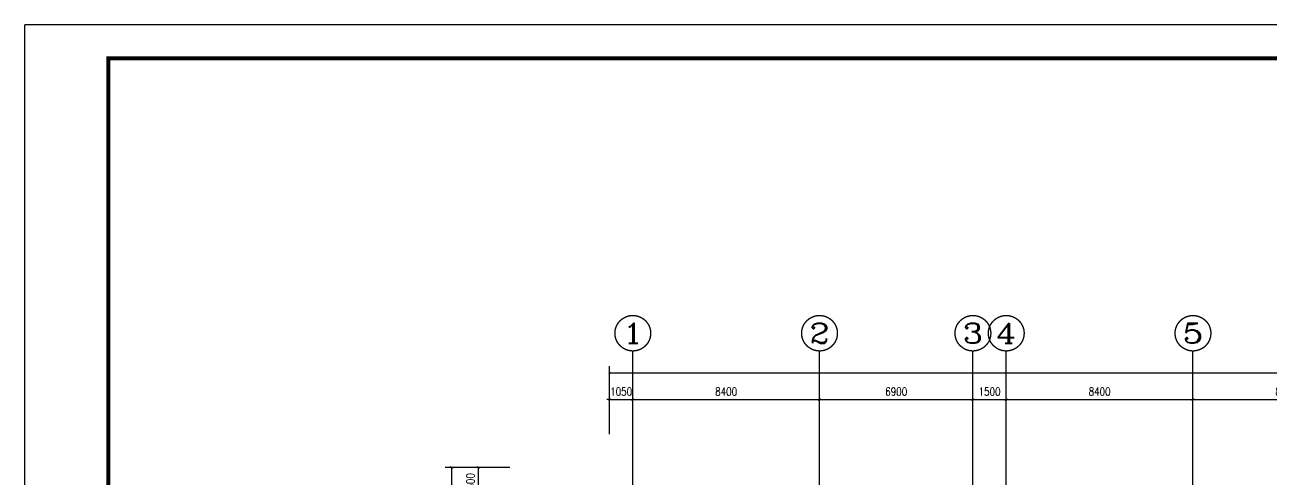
# Model space of a CAD drawing. Extents: x 68709 to 255391, y -65926 to 107615.
# Drawn here: x 68709 to 124770, y 87204 to 107615 of the extents above; entities that cross this region are included whole.
import ezdxf
from ezdxf.enums import TextEntityAlignment as Align
from ezdxf.xclip import XClip

# ---------------------------------------------------------------- set-up
doc = ezdxf.new("R2010")
doc.units = 0
doc.header["$LTSCALE"] = 2000
doc.header["$MEASUREMENT"] = 0
doc.header["$XCLIPFRAME"] = 0
doc.linetypes.add('DASH', pattern=[0.35, 0.25, -0.1])
doc.linetypes.add('DOTE', pattern=[2.42, 2, -0.2, 0.02, -0.2])
doc.layers.get('0').update_dxf_attribs({"linetype": 'CONTINUOUS'})
doc.layers.get('Defpoints').update_dxf_attribs({"linetype": 'CONTINUOUS'})
for name, color, linetype in [('AXIS', 3, 'CONTINUOUS'), ('AXIS_TEXT', 7, 'CONTINUOUS'), ('dote', 8, 'CONTINUOUS')]:
    doc.layers.add(name, color=color, linetype=linetype)
doc.styles.add('_TCH_AXIS', font='COMPLEX', dxfattribs={"bigfont": 'GBCBIG'})
doc.styles.add('DIM_FONT', font='SIMPLEX.shx', dxfattribs={"width": 0.8})
doc.styles.add('MEN', font='tjromans.shx', dxfattribs={"width": 0.7, "bigfont": 'tjhztxt.shx'})
doc.dimstyles.new('DIMN300', dxfattribs={"dimscale": 1.5, "dimtxt": 300, "dimasz": 100, "dimexe": 100, "dimexo": 100, "dimgap": 100, "dimtad": 1, "dimdec": 0, "dimzin": 0, "dimdsep": 46, "dimtxsty": 'MEN', "dimblk": 'ARCHTICK', "dimcen": 1.5, "dimdle": 100, "dimclrt": 7, "dimazin": 2, "dimtfac": 1, "dimtdec": 0, "dimtix": 1, "dimtmove": 2, "dimatfit": 3, "dimfxl": 0, "dimtolj": 1, "dimtzin": 0, "dimarcsym": 0})

# ---------------------------------------------------------------- blocks, each defined once
blk = doc.blocks.new('0x_tk_A0_LIN$0$TJAD_TK_A0')
for p in [(2162, 399.3), (973, -441.7)]:
    blk.add_line(p, (973, 399.3))
at = {"const_width": 1.2}
blk.add_lwpolyline([(2152, -431.7), (2152, 389.3), (998, 389.3), (998, -431.7)], close=True, dxfattribs=at)
blk = doc.blocks.new('0x_tk_A0_LIN')
blk.add_blockref('0x_tk_A0_LIN$0$TJAD_TK_A0', (-973, 441.7))
blk = doc.blocks.new('_ArchTick')
at = {"color": 0, "linetype": 'ByBlock', "const_width": 0.15}
blk.add_lwpolyline([(-0.5, -0.5), (0.5, 0.5)], dxfattribs=at)
blk = doc.blocks.new('*D42')
at = {"layer": 'AXIS', "color": 0, "lineweight": -2, "transparency": 16777216}
for p, q in [((-5977, 80799), (-8443, 80799)), ((-8143, -2500), (-8143, 80799)), ((-5977, -2500), (-8443, -2500))]:
    blk.add_line(p, q, dxfattribs=at)
at = {"layer": 'Defpoints', "color": 0, "transparency": 16777216}
for p in [(-8143, 80799), (-5617, 80799), (-5617, -2500)]:
    blk.add_point(p, dxfattribs=at)
at = {"layer": 'AXIS', "color": 0, "lineweight": -2, "transparency": 16777216, "xscale": 120, "yscale": 120, "zscale": 120}
for p, rotation in [((-8143, 80799), 90), ((-8143, -2500), 270)]:
    blk.add_blockref('_ArchTick', p, dxfattribs=dict(at, rotation=rotation))
at = {"layer": 'AXIS', "color": 7, "transparency": 16777216, "insert": (-8503, 39150), "char_height": 360, "attachment_point": 5, "rotation": 90, "style": 'DIM_FONT'}
blk.add_mtext('\\A1;83299', dxfattribs=at)
blk = doc.blocks.new('*D43')
at = {"layer": 'AXIS', "color": 0, "lineweight": -2, "transparency": 16777216}
for p, q in [((-5526, 80799), (-7243, 80799)), ((-6943, 79299), (-6943, 80799)), ((-5526, 79299), (-7243, 79299))]:
    blk.add_line(p, q, dxfattribs=at)
at = {"layer": 'Defpoints', "color": 0, "transparency": 16777216}
for p in [(-6943, 80799), (-5166, 80799), (-5166, 79299)]:
    blk.add_point(p, dxfattribs=at)
at = {"layer": 'AXIS', "color": 0, "lineweight": -2, "transparency": 16777216, "xscale": 120, "yscale": 120, "zscale": 120}
for p, rotation in [((-6943, 80799), 90), ((-6943, 79299), 270)]:
    blk.add_blockref('_ArchTick', p, dxfattribs=dict(at, rotation=rotation))
at = {"layer": 'AXIS', "color": 7, "transparency": 16777216, "insert": (-7303, 80049), "char_height": 360, "attachment_point": 5, "rotation": 90, "style": 'DIM_FONT'}
blk.add_mtext('\\A1;1500', dxfattribs=at)
blk = doc.blocks.new('*D45')
at = {"layer": 'AXIS', "color": 0, "lineweight": -2, "transparency": 16777216}
for p, q in [((-1050, 83492), (-1050, 85347)), ((78875, 83492), (78875, 85347)), ((-1050, 85047), (78875, 85047))]:
    blk.add_line(p, q, dxfattribs=at)
at = {"layer": 'Defpoints', "color": 0, "transparency": 16777216}
for p in [(78875, 85047), (-1050, 83132), (78875, 83132)]:
    blk.add_point(p, dxfattribs=at)
at = {"layer": 'AXIS', "color": 0, "lineweight": -2, "transparency": 16777216, "xscale": 120, "yscale": 120, "zscale": 120, "rotation": 180}
blk.add_blockref('_ArchTick', (-1050, 85047), dxfattribs=at)
at = {"layer": 'AXIS', "color": 0, "lineweight": -2, "transparency": 16777216, "xscale": 120, "yscale": 120, "zscale": 120}
blk.add_blockref('_ArchTick', (78875, 85047), dxfattribs=at)
at = {"layer": 'AXIS', "color": 7, "transparency": 16777216, "insert": (38912, 85407), "char_height": 360, "attachment_point": 5, "style": 'DIM_FONT'}
blk.add_mtext('\\A1;79925', dxfattribs=at)
blk = doc.blocks.new('*D46')
at = {"layer": 'AXIS', "color": 0, "lineweight": -2, "transparency": 16777216}
for p, q in [((0, 82292), (0, 84147)), ((8400, 82292), (8400, 84147)), ((0, 83847), (8400, 83847))]:
    blk.add_line(p, q, dxfattribs=at)
at = {"layer": 'Defpoints', "color": 0, "transparency": 16777216}
for p in [(8400, 83847), (0, 81932), (8400, 81932)]:
    blk.add_point(p, dxfattribs=at)
at = {"layer": 'AXIS', "color": 0, "lineweight": -2, "transparency": 16777216, "xscale": 120, "yscale": 120, "zscale": 120, "rotation": 180}
blk.add_blockref('_ArchTick', (0, 83847), dxfattribs=at)
at = {"layer": 'AXIS', "color": 0, "lineweight": -2, "transparency": 16777216, "xscale": 120, "yscale": 120, "zscale": 120}
blk.add_blockref('_ArchTick', (8400, 83847), dxfattribs=at)
at = {"layer": 'AXIS', "color": 7, "transparency": 16777216, "insert": (4200, 84207), "char_height": 360, "attachment_point": 5, "style": 'DIM_FONT'}
blk.add_mtext('\\A1;8400', dxfattribs=at)
blk = doc.blocks.new('*D47')
at = {"layer": 'AXIS', "color": 0, "lineweight": -2, "transparency": 16777216}
for p, q in [((8400, 82292), (8400, 84147)), ((15300, 82292), (15300, 84147)), ((8400, 83847), (15300, 83847))]:
    blk.add_line(p, q, dxfattribs=at)
at = {"layer": 'Defpoints', "color": 0, "transparency": 16777216}
for p in [(15300, 83847), (8400, 81932), (15300, 81932)]:
    blk.add_point(p, dxfattribs=at)
at = {"layer": 'AXIS', "color": 0, "lineweight": -2, "transparency": 16777216, "xscale": 120, "yscale": 120, "zscale": 120, "rotation": 180}
blk.add_blockref('_ArchTick', (8400, 83847), dxfattribs=at)
at = {"layer": 'AXIS', "color": 0, "lineweight": -2, "transparency": 16777216, "xscale": 120, "yscale": 120, "zscale": 120}
blk.add_blockref('_ArchTick', (15300, 83847), dxfattribs=at)
at = {"layer": 'AXIS', "color": 7, "transparency": 16777216, "insert": (11850, 84207), "char_height": 360, "attachment_point": 5, "style": 'DIM_FONT'}
blk.add_mtext('\\A1;6900', dxfattribs=at)
blk = doc.blocks.new('*D48')
at = {"layer": 'AXIS', "color": 0, "lineweight": -2, "transparency": 16777216}
for p, q in [((16800, 82292), (16800, 84147)), ((25200, 82292), (25200, 84147)), ((16800, 83847), (25200, 83847))]:
    blk.add_line(p, q, dxfattribs=at)
at = {"layer": 'Defpoints', "color": 0, "transparency": 16777216}
for p in [(25200, 83847), (16800, 81932), (25200, 81932)]:
    blk.add_point(p, dxfattribs=at)
at = {"layer": 'AXIS', "color": 0, "lineweight": -2, "transparency": 16777216, "xscale": 120, "yscale": 120, "zscale": 120, "rotation": 180}
blk.add_blockref('_ArchTick', (16800, 83847), dxfattribs=at)
at = {"layer": 'AXIS', "color": 0, "lineweight": -2, "transparency": 16777216, "xscale": 120, "yscale": 120, "zscale": 120}
blk.add_blockref('_ArchTick', (25200, 83847), dxfattribs=at)
at = {"layer": 'AXIS', "color": 7, "transparency": 16777216, "insert": (21000, 84207), "char_height": 360, "attachment_point": 5, "style": 'DIM_FONT'}
blk.add_mtext('\\A1;8400', dxfattribs=at)
blk = doc.blocks.new('*D49')
at = {"layer": 'AXIS', "color": 0, "lineweight": -2, "transparency": 16777216}
for p, q in [((25200, 82292), (25200, 84147)), ((33600, 82292), (33600, 84147)), ((25200, 83847), (33600, 83847))]:
    blk.add_line(p, q, dxfattribs=at)
at = {"layer": 'Defpoints', "color": 0, "transparency": 16777216}
for p in [(33600, 83847), (25200, 81932), (33600, 81932)]:
    blk.add_point(p, dxfattribs=at)
at = {"layer": 'AXIS', "color": 0, "lineweight": -2, "transparency": 16777216, "xscale": 120, "yscale": 120, "zscale": 120, "rotation": 180}
blk.add_blockref('_ArchTick', (25200, 83847), dxfattribs=at)
at = {"layer": 'AXIS', "color": 0, "lineweight": -2, "transparency": 16777216, "xscale": 120, "yscale": 120, "zscale": 120}
blk.add_blockref('_ArchTick', (33600, 83847), dxfattribs=at)
at = {"layer": 'AXIS', "color": 7, "transparency": 16777216, "insert": (29400, 84207), "char_height": 360, "attachment_point": 5, "style": 'DIM_FONT'}
blk.add_mtext('\\A1;8400', dxfattribs=at)
blk = doc.blocks.new('*D81')
at = {"layer": 'AXIS', "color": 0, "lineweight": -2, "transparency": 16777216}
for p, q in [((15300, 82292), (15300, 84147)), ((16800, 82292), (16800, 84147)), ((15300, 83847), (16800, 83847))]:
    blk.add_line(p, q, dxfattribs=at)
at = {"layer": 'Defpoints', "color": 0, "transparency": 16777216}
for p in [(16800, 83847), (15300, 81932), (16800, 81932)]:
    blk.add_point(p, dxfattribs=at)
at = {"layer": 'AXIS', "color": 0, "lineweight": -2, "transparency": 16777216, "xscale": 120, "yscale": 120, "zscale": 120, "rotation": 180}
blk.add_blockref('_ArchTick', (15300, 83847), dxfattribs=at)
at = {"layer": 'AXIS', "color": 0, "lineweight": -2, "transparency": 16777216, "xscale": 120, "yscale": 120, "zscale": 120}
blk.add_blockref('_ArchTick', (16800, 83847), dxfattribs=at)
at = {"layer": 'AXIS', "color": 7, "transparency": 16777216, "insert": (16050, 84207), "char_height": 360, "attachment_point": 5, "style": 'DIM_FONT'}
blk.add_mtext('\\A1;1500', dxfattribs=at)
blk = doc.blocks.new('*D13')
at = {"layer": 'AXIS', "color": 0, "lineweight": -2, "transparency": 16777216}
for p, q in [((-1050, 82292), (-1050, 84147)), ((0, 82292), (0, 84147)), ((-1050, 83847), (-1170, 83847)), ((-1050, 83847), (0, 83847)), ((0, 83847), (120, 83847))]:
    blk.add_line(p, q, dxfattribs=at)
at = {"layer": 'Defpoints', "color": 0, "transparency": 16777216}
for p in [(0, 83847), (-1050, 81932), (0, 81932)]:
    blk.add_point(p, dxfattribs=at)
at = {"layer": 'AXIS', "color": 0, "lineweight": -2, "transparency": 16777216, "xscale": 120, "yscale": 120, "zscale": 120}
blk.add_blockref('_ArchTick', (-1050, 83847), dxfattribs=at)
at = {"layer": 'AXIS', "color": 0, "lineweight": -2, "transparency": 16777216, "xscale": 120, "yscale": 120, "zscale": 120, "rotation": 180}
blk.add_blockref('_ArchTick', (0, 83847), dxfattribs=at)
at = {"layer": 'AXIS', "color": 7, "transparency": 16777216, "insert": (-525, 84207), "char_height": 360, "attachment_point": 5, "style": 'DIM_FONT'}
blk.add_mtext('\\A1;1050', dxfattribs=at)
blk = doc.blocks.new('ZW0702(CQ)')
at = {"layer": 'AXIS'}
for centre in [(0, 86830.2), (8400, 86830.2), (15300.1, 86830.2), (16800, 86830.2), (25200, 86830.2)]:
    blk.add_circle(centre, 800, dxfattribs=at)
at = {"layer": 'dote', "linetype": 'DOTE'}
for p, q in [((0, -9319.3), (0, 86030.2)), ((8400, -9319.3), (8400, 86030.2)), ((15300, -9319.3), (15300, 86030.2)), ((16800, -9319.3), (16800, 86030.2)), ((25200, -9319.3), (25200, 86030.2))]:
    blk.add_line(p, q, dxfattribs=at)
at = {"layer": 'AXIS_TEXT', "style": '_TCH_AXIS'}
for s, width, p, p2 in [('1', 2.333333, (-452.5, 86377.7), (452.5, 86377.7)), ('2', 1.5, (7947.5, 86377.7), (8852.5, 86377.7)), ('3', 1.5, (14847.6, 86377.7), (15752.7, 86377.7)), ('4', 1.3125, (16347.5, 86377.7), (17252.5, 86377.7)), ('5', 1.5, (24747.5, 86377.7), (25652.5, 86377.7))]:
    blk.add_text(s, height=905.1, dxfattribs=dict(at, width=width)).set_placement(p, p2, align=Align.FIT)
at = {"layer": 'AXIS'}
for p1, p2, distance, picture, middle in [((-1049.9999, 83132.2654), (78874.5182, 83132.2654), 1914.3051, '*D45', (38912.2592, 85406.5705)), ((-1050, 81932.3), (0, 81932.3), 1914.3, '*D13', (-525, 84206.6)), ((0, 81932.3), (8400, 81932.3), 1914.3, '*D46', (4200, 84206.6)), ((8400, 81932.3), (15300.1, 81932.3), 1914.3, '*D47', (11850.1, 84206.6)), ((15300.1, 81932.3), (16800, 81932.3), 1914.3, '*D81', (16050.1, 84206.6)), ((16800, 81932.3), (25200, 81932.3), 1914.3, '*D48', (21000, 84206.6)), ((25200, 81932.3), (33600, 81932.3), 1914.3, '*D49', (29400, 84206.6)), ((-5616.7262, -2500), (-5616.7262, 80799.4668), 2526.5659, '*D42', (-8503.2921, 39149.7334)), ((-5166.3, 79299.5), (-5166.3, 80799.5), 1777, '*D43', (-7303.3, 80049.5))]:
    dim = blk.add_aligned_dim(p1=p1, p2=p2, distance=distance, dimstyle='DIMN300', dxfattribs=at)
    dim.commit()
    dim.dimension.update_dxf_attribs({"geometry": picture, "text_midpoint": middle})

msp = doc.modelspace()

# ---------------------------------------------------------------- block references
at = {"xscale": 150, "yscale": 150, "zscale": 150}
msp.add_blockref('0x_tk_A0_LIN', (68709.2, -18534.8), dxfattribs=at)
at = {"layer": 'dote', "linetype": 'DASH'}
ref = msp.add_blockref('ZW0702(CQ)', (96056.5, 6927.7), dxfattribs=at)
XClip(ref).set_block_clipping_path([(-15188.9695379891, 94941.8681304126), (-15188.9695379891, 40465.1350641153), (61935.0644099799, 40465.1350641153), (61935.0644099799, 44105.722128633), (59633.1171517283, 44105.722128633), (59633.1171517283, 47050.6298027338), (62623.2616241842, 47050.6298027338), (73235.5720788917, 48471.4198343426), (84175.6449556706, 48471.4198343426), (84175.6449556706, 47354.4222230357), (86928.2956268236, 47354.4222230357), (90677.7338378059, 94792.274815829)])

doc.saveas('drawing.dxf')
